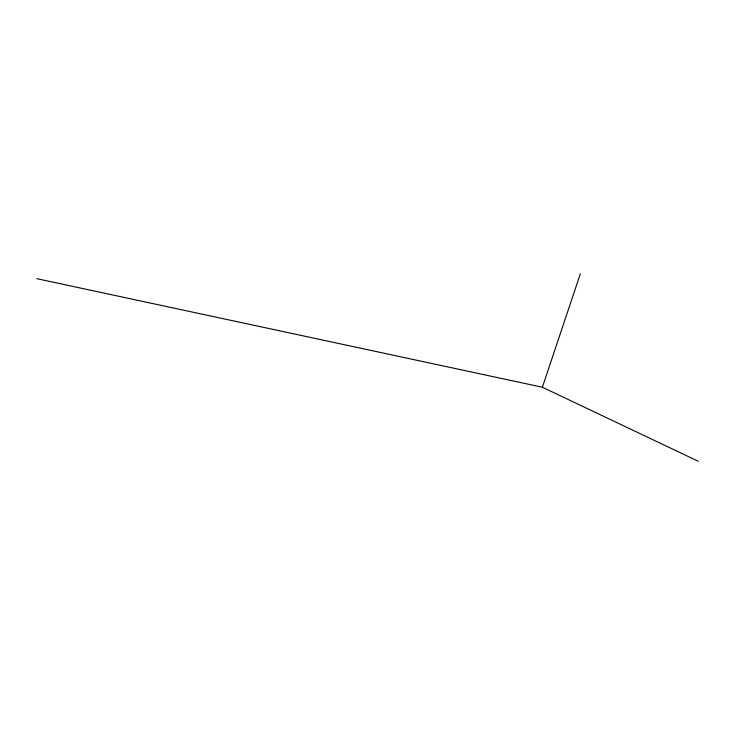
<?xml version="1.0" encoding="UTF-8"?>
<svg xmlns="http://www.w3.org/2000/svg" width="735" height="735" viewBox="0 0 735 735"><rect width="100%" height="100%" fill="white"/><g stroke="black" fill="none" stroke-linecap="round" stroke-linejoin="round"><path stroke-width="1.1" d="M698.25 461.258L542.375 387.235L580.365 273.742M36.75 278.657L542.375 387.235"/></g></svg>
